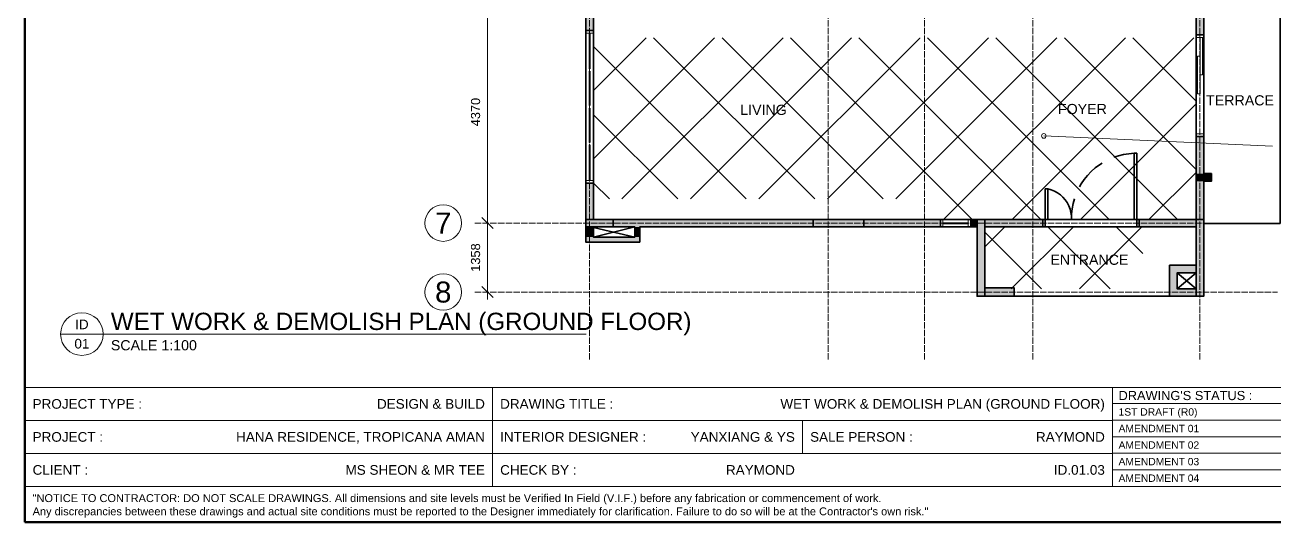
# Model space of a CAD drawing. Header units: millimetres. Extents: x 5 to 415, y 5 to 292.
# Drawn here: x 5 to 251, y 5 to 102.8 of the extents above; entities that cross this region are included whole.
import ezdxf
from ezdxf.enums import TextEntityAlignment as Align

# ---------------------------------------------------------------- set-up
doc = ezdxf.new("R2010")
doc.units = ezdxf.units.MM
doc.linetypes.add('DASHED', pattern=[1.524, 1.27, -0.254])
for name, color, linetype, lineweight in [('0-SHEET', 7, 'CONTINUOUS', 50), ('0-TITLE', 7, 'CONTINUOUS', 18), ('0-TITLE-TXT', 7, 'CONTINUOUS', 13), ('A-DOOR', 7, 'CONTINUOUS', 18), ('A-GRID', 8, 'DASHED', 13), ('A-GRID-TAG', 7, 'CONTINUOUS', 18), ('A-WALL', 250, 'CONTINUOUS', 35), ('A-WALL-FILL', 250, 'CONTINUOUS', 0), ('A-WIND', 7, 'CONTINUOUS', 13), ('I-DIM', 5, 'CONTINUOUS', 13), ('I-NOTE', 1, 'CONTINUOUS', 13), ('I-ROOM', 7, 'CONTINUOUS', 13), ('I-TEXT', 7, 'CONTINUOUS', 13)]:
    doc.layers.add(name, color=color, linetype=linetype, lineweight=lineweight)
doc.styles.get("Standard").update_dxf_attribs({"font": 'arial.ttf'})

msp = doc.modelspace()

# ---------------------------------------------------------------- hatches: boundary and pattern name
at = {"layer": 'A-WALL-FILL', "true_color": 0x4d4d4d}
h = msp.add_hatch(color=7, dxfattribs=at)
h.dxf.hatch_style = 1
h.paths.add_polyline_path([(116.86, 107.89), (115.36, 107.89), (116.86, 101.73), (116.86, 107.89)])
h = msp.add_hatch(color=7, dxfattribs=at)
h.dxf.hatch_style = 1
h.paths.add_polyline_path([(115.36, 107.89), (116.86, 101.73), (115.36, 101.73), (115.36, 107.89)])
h = msp.add_hatch(color=7, dxfattribs=at)
h.dxf.hatch_style = 1
h.paths.add_polyline_path([(236.98, 106.78), (235.48, 106.78), (236.98, 100.89), (236.98, 106.78)])
h = msp.add_hatch(color=7, dxfattribs=at)
h.dxf.hatch_style = 1
h.paths.add_polyline_path([(235.48, 106.78), (236.98, 100.89), (235.48, 100.89), (235.48, 106.78)])
h = msp.add_hatch(color=7, dxfattribs=at)
h.dxf.hatch_style = 1
h.paths.add_polyline_path([(236.98, 80.89), (235.48, 80.89), (236.98, 73.59), (236.98, 80.89)])
h = msp.add_hatch(color=7, dxfattribs=at)
h.dxf.hatch_style = 1
h.paths.add_polyline_path([(235.48, 80.89), (236.98, 73.59), (235.48, 73.59), (235.48, 80.89)])
h = msp.add_hatch(color=7, dxfattribs=at)
h.dxf.hatch_style = 1
h.paths.add_polyline_path([(116.86, 71.72), (115.36, 71.72), (116.86, 64.57), (116.86, 71.72)])
h = msp.add_hatch(color=7, dxfattribs=at)
h.dxf.hatch_style = 1
h.paths.add_polyline_path([(115.36, 71.72), (116.86, 64.57), (115.36, 64.57), (115.36, 71.72)])
h = msp.add_hatch(color=7, dxfattribs=at)
h.dxf.hatch_style = 1
h.paths.add_polyline_path([(238.47, 73.59), (235.48, 73.59), (238.47, 72.09), (238.47, 73.59)])
h = msp.add_hatch(color=7, dxfattribs=at)
h.dxf.hatch_style = 1
h.paths.add_polyline_path([(235.48, 73.59), (238.47, 72.09), (235.48, 72.09), (235.48, 73.59)])
h = msp.add_hatch(color=7, dxfattribs=at)
h.dxf.hatch_style = 1
h.paths.add_polyline_path([(236.98, 72.09), (235.48, 72.09), (236.98, 64.57), (236.98, 72.09)])
h = msp.add_hatch(color=7, dxfattribs=at)
h.dxf.hatch_style = 1
h.paths.add_polyline_path([(235.48, 72.09), (236.98, 64.57), (235.48, 64.57), (235.48, 72.09)])
h = msp.add_hatch(color=7, dxfattribs=at)
h.dxf.hatch_style = 1
h.paths.add_polyline_path([(120.76, 64.57), (115.36, 64.57), (120.76, 63.08), (120.76, 64.57)])
h = msp.add_hatch(color=7, dxfattribs=at)
h.dxf.hatch_style = 1
h.paths.add_polyline_path([(115.36, 64.57), (120.76, 63.08), (115.36, 63.08), (115.36, 64.57)])
h = msp.add_hatch(color=7, dxfattribs=at)
h.dxf.hatch_style = 1
h.paths.add_polyline_path([(185.13, 64.57), (120.76, 64.57), (185.13, 63.08), (185.13, 64.57)])
h = msp.add_hatch(color=7, dxfattribs=at)
h.dxf.hatch_style = 1
h.paths.add_polyline_path([(120.76, 64.57), (185.13, 63.08), (120.76, 63.08), (120.76, 64.57)])
h = msp.add_hatch(color=7, dxfattribs=at)
h.dxf.hatch_style = 1
h.paths.add_polyline_path([(170.07, 64.57), (160.08, 64.57), (170.07, 63.08), (170.07, 64.57)])
h = msp.add_hatch(color=7, dxfattribs=at)
h.dxf.hatch_style = 1
h.paths.add_polyline_path([(160.08, 64.57), (170.07, 63.08), (160.08, 63.08), (160.08, 64.57)])
h = msp.add_hatch(color=7, dxfattribs=at)
h.dxf.hatch_style = 1
h.paths.add_polyline_path([(192.37, 64.57), (191.13, 64.57), (192.37, 63.08), (192.37, 64.57)])
h = msp.add_hatch(color=7, dxfattribs=at)
h.dxf.hatch_style = 1
h.paths.add_polyline_path([(191.13, 64.57), (192.37, 63.08), (191.13, 63.08), (191.13, 64.57)])
h = msp.add_hatch(color=7, dxfattribs=at)
h.dxf.hatch_style = 1
h.paths.add_polyline_path([(193.86, 64.57), (192.37, 64.57), (193.86, 49.43), (193.86, 64.57)])
h = msp.add_hatch(color=7, dxfattribs=at)
h.dxf.hatch_style = 1
h.paths.add_polyline_path([(192.37, 64.57), (193.86, 49.43), (192.37, 49.43), (192.37, 64.57)])
h = msp.add_hatch(color=7, dxfattribs=at)
h.dxf.hatch_style = 1
h.paths.add_polyline_path([(205.28, 64.57), (193.86, 64.57), (205.28, 63.08), (205.28, 64.57)])
h = msp.add_hatch(color=7, dxfattribs=at)
h.dxf.hatch_style = 1
h.paths.add_polyline_path([(193.86, 64.57), (205.28, 63.08), (193.86, 63.08), (193.86, 64.57)])
h = msp.add_hatch(color=7, dxfattribs=at)
h.dxf.hatch_style = 1
h.paths.add_polyline_path([(235.48, 64.57), (224.28, 64.57), (235.48, 63.08), (235.48, 64.57)])
h = msp.add_hatch(color=7, dxfattribs=at)
h.dxf.hatch_style = 1
h.paths.add_polyline_path([(224.28, 64.57), (235.48, 63.08), (224.28, 63.08), (224.28, 64.57)])
h = msp.add_hatch(color=7, dxfattribs=at)
h.dxf.hatch_style = 1
h.paths.add_polyline_path([(236.98, 64.57), (235.48, 64.57), (236.98, 49.43), (236.98, 64.57)])
h = msp.add_hatch(color=7, dxfattribs=at)
h.dxf.hatch_style = 1
h.paths.add_polyline_path([(235.48, 64.57), (236.98, 49.43), (235.48, 49.43), (235.48, 64.57)])
h = msp.add_hatch(color=7, dxfattribs=at)
h.dxf.hatch_style = 1
h.paths.add_polyline_path([(116.86, 63.08), (115.36, 63.08), (116.86, 61.09), (116.86, 63.08)])
h = msp.add_hatch(color=7, dxfattribs=at)
h.dxf.hatch_style = 1
h.paths.add_polyline_path([(115.36, 63.08), (116.86, 61.09), (115.36, 61.09), (115.36, 63.08)])
h = msp.add_hatch(color=7, dxfattribs=at)
h.dxf.hatch_style = 1
h.paths.add_polyline_path([(125.98, 63.08), (124.98, 63.08), (125.98, 61.09), (125.98, 63.08)])
h = msp.add_hatch(color=7, dxfattribs=at)
h.dxf.hatch_style = 1
h.paths.add_polyline_path([(124.98, 63.08), (125.98, 61.09), (124.98, 61.09), (124.98, 63.08)])
h = msp.add_hatch(color=7, dxfattribs=at)
h.dxf.hatch_style = 1
h.paths.add_polyline_path([(125.98, 61.09), (115.36, 61.09), (125.98, 60.09), (125.98, 61.09)])
h = msp.add_hatch(color=7, dxfattribs=at)
h.dxf.hatch_style = 1
h.paths.add_polyline_path([(115.36, 61.09), (125.98, 60.09), (115.36, 60.09), (115.36, 61.09)])
h = msp.add_hatch(color=7, dxfattribs=at)
h.dxf.hatch_style = 1
h.paths.add_polyline_path([(235.48, 55.54), (230.24, 55.54), (235.48, 54.04), (235.48, 55.54)])
h = msp.add_hatch(color=7, dxfattribs=at)
h.dxf.hatch_style = 1
h.paths.add_polyline_path([(230.24, 55.54), (235.48, 54.04), (230.24, 54.04), (230.24, 55.54)])
h = msp.add_hatch(color=7, dxfattribs=at)
h.dxf.hatch_style = 1
h.paths.add_polyline_path([(231.73, 54.04), (230.24, 54.04), (231.73, 50.92), (231.73, 54.04)])
h = msp.add_hatch(color=7, dxfattribs=at)
h.dxf.hatch_style = 1
h.paths.add_polyline_path([(230.24, 54.04), (231.73, 50.92), (230.24, 50.92), (230.24, 54.04)])
h = msp.add_hatch(color=7, dxfattribs=at)
h.dxf.hatch_style = 1
h.paths.add_polyline_path([(199.67, 51.08), (193.86, 51.08), (199.67, 49.43), (199.67, 51.08)])
h = msp.add_hatch(color=7, dxfattribs=at)
h.dxf.hatch_style = 1
h.paths.add_polyline_path([(193.86, 51.08), (199.67, 49.43), (193.86, 49.43), (193.86, 51.08)])
h = msp.add_hatch(color=7, dxfattribs=at)
h.dxf.hatch_style = 1
h.paths.add_polyline_path([(235.48, 50.92), (230.24, 50.92), (235.48, 49.43), (235.48, 50.92)])
h = msp.add_hatch(color=7, dxfattribs=at)
h.dxf.hatch_style = 1
h.paths.add_polyline_path([(230.24, 50.92), (235.48, 49.43), (230.24, 49.43), (230.24, 50.92)])
at = {"layer": 'I-NOTE'}
h = msp.add_hatch(dxfattribs=at)
h.set_pattern_fill('ANSI37', scale=3)
h.paths.add_polyline_path([(116.9, 68.6), (181.1, 68.6), (181.1, 100.3), (116.9, 100.3)])
h = msp.add_hatch(dxfattribs=at)
h.set_pattern_fill('ANSI37', scale=3)
h.paths.add_polyline_path([(181.1, 64.6), (235.4, 64.6), (235.4, 100.3), (181.1, 100.3)])
h = msp.add_hatch(dxfattribs=at)
h.set_pattern_fill('ANSI37', scale=3)
h.paths.add_polyline_path([(193.9, 50.9), (225, 50.9), (225, 63), (193.9, 63)])

# ---------------------------------------------------------------- linework, layer by layer
at = {"layer": '0-SHEET'}
msp.add_lwpolyline([(5, 5), (415, 5), (415, 292), (5, 292)], close=True, dxfattribs=at)
at = {"layer": '0-TITLE'}
for p, q in [((5, 31.5), (415, 31.5)), ((97, 12), (97, 31.5)), ((219, 12), (219, 31.5)), ((219, 28.3), (287, 28.3)), ((5, 25), (219, 25)), ((158, 18.5), (158, 25)), ((219, 25.04), (287, 25.04)), ((219, 21.78), (287, 21.78)), ((5, 18.5), (219, 18.5)), ((219, 18.52), (287, 18.52)), ((219, 15.26), (287, 15.26)), ((5, 12), (415, 12))]:
    msp.add_line(p, q, dxfattribs=at)
at = {"layer": 'A-DOOR'}
for points in [[(235.48, 100.89), (236.98, 100.89), (236.98, 100.39), (235.48, 100.39), (235.48, 100.89)], [(235.48, 100.89), (235.48, 80.89), (236.98, 80.89), (236.98, 100.89), (235.48, 100.89)], [(236.74, 100.39), (236.74, 93), (236.24, 93), (236.24, 100.39), (236.74, 100.39)], [(236.24, 96.71), (236.24, 89.32), (235.72, 89.32), (235.72, 96.71), (236.24, 96.71)], [(235.48, 81.39), (235.48, 80.89), (236.98, 80.89), (236.98, 81.39), (235.48, 81.39)], [(191.13, 63.08), (185.13, 63.08), (185.13, 64.57), (191.13, 64.57), (191.13, 63.08)], [(185.13, 63.08), (185.63, 63.08), (185.63, 64.57), (185.13, 64.57), (185.13, 63.08)], [(190.63, 63.08), (191.13, 63.08), (191.13, 64.57), (190.63, 64.57), (190.63, 63.08)], [(185.63, 63.92), (190.63, 63.92)], [(185.63, 63.73), (190.63, 63.73)]]:
    msp.add_lwpolyline(points, dxfattribs=at)
at = {"layer": 'A-GRID'}
for p, q in [((116.1, 37), (116.1, 272)), ((163.04, 37), (163.04, 272)), ((182.04, 37), (182.04, 272)), ((203.34, 37), (203.34, 272)), ((236.2, 37), (236.2, 272)), ((93.5, 63.85), (251.5, 63.85)), ((93.5, 50.27), (251.5, 50.27))]:
    msp.add_line(p, q, dxfattribs=at)
at = {"layer": 'A-GRID-TAG'}
for centre in [(87.3, 63.85), (87.3, 50.27)]:
    msp.add_circle(centre, 3.6, dxfattribs=at)
at = {"layer": 'A-WALL'}
for points in [[(235.48, 100.89), (235.48, 106.78), (234.18, 106.78), (234.18, 108.3), (235.48, 108.3), (235.48, 138.07), (236.98, 138.07), (236.98, 100.89), (235.48, 100.89)], [(116.86, 101.73), (115.36, 101.73), (115.36, 116.14), (116.86, 116.14), (116.86, 101.73)], [(236.98, 73.59), (236.98, 111.4), (251.97, 111.4), (251.97, 63.79), (236.98, 63.79), (236.98, 72.09)], [(115.36, 71.72), (116.86, 71.72), (116.86, 101.73), (115.36, 101.73), (115.36, 71.72)], [(235.48, 80.89), (236.98, 80.89), (236.98, 100.89), (235.48, 100.89), (235.48, 80.89)], [(235.48, 64.57), (235.48, 80.89), (236.98, 80.89), (236.98, 73.59), (238.47, 73.59), (238.47, 72.09), (236.98, 72.09), (236.98, 64.57), (236.98, 49.43), (230.24, 49.43), (230.24, 55.54), (235.48, 55.54), (235.48, 63.08), (230.24, 63.08), (224.28, 63.08), (224.28, 64.57), (235.48, 64.57)], [(223.28, 77.6), (222.24, 77.51), (221.2, 77.36), (220.19, 77.1), (219.28, 76.79)], [(223.28, 64.57), (223.78, 64.57), (223.78, 77.6), (223.28, 77.6), (223.28, 64.57)], [(216.96, 75.67), (216.42, 75.32), (215.59, 74.69), (214.81, 74), (214.08, 73.24), (213.43, 72.42), (212.84, 71.55), (212.54, 71.01)], [(185.13, 64.57), (116.86, 64.57), (116.86, 71.72), (115.36, 71.72), (115.36, 64.57), (115.36, 60.09), (125.98, 60.09), (125.98, 63.08), (185.13, 63.08), (185.13, 64.57)], [(205.78, 64.57), (206.28, 64.57), (206.28, 70.58), (205.78, 70.58), (205.78, 64.57)], [(211.5, 68.6), (211.26, 67.69), (211.06, 66.68), (210.96, 65.64), (210.93, 64.57), (210.91, 65.27), (210.83, 65.96), (210.65, 66.61), (210.41, 67.26), (210.09, 67.87), (209.7, 68.43), (209.24, 68.95), (208.75, 69.41), (208.18, 69.82), (207.58, 70.14), (206.95, 70.4), (206.28, 70.58)], [(120.76, 63.08), (120.76, 64.57), (115.36, 64.57), (115.36, 63.08), (120.76, 63.08)], [(160.08, 64.57), (170.07, 64.57), (170.07, 63.08), (160.08, 63.08), (160.08, 64.57)], [(191.13, 64.57), (191.13, 63.08), (185.13, 63.08), (185.13, 64.57), (191.13, 64.57)], [(192.37, 63.08), (191.13, 63.08), (191.13, 64.57), (205.28, 64.57), (205.28, 63.08), (193.86, 63.08)], [(192.37, 64.57), (192.37, 49.43), (193.86, 49.43), (193.86, 64.57), (192.37, 64.57)], [(205.28, 63.08), (205.28, 64.57), (205.78, 64.57), (205.78, 63.08), (205.28, 63.08)], [(224.28, 64.57), (205.28, 64.57)], [(223.78, 63.08), (223.78, 64.57), (224.28, 64.57), (224.28, 63.08), (223.78, 63.08)], [(235.48, 64.57), (235.48, 49.43), (236.98, 49.43), (236.98, 64.57), (235.48, 64.57)], [(124.98, 63.08), (124.98, 61.09), (116.86, 61.09), (116.86, 63.08), (124.98, 63.08)], [(116.86, 61.09), (124.98, 63.08)], [(116.86, 62.97), (124.98, 61.09)], [(205.28, 63.08), (193.86, 63.08), (193.86, 51.08), (199.67, 51.08), (199.67, 49.43), (193.86, 49.43), (192.37, 49.43), (192.37, 63.08)], [(205.28, 63.08), (224.28, 63.08)], [(235.48, 54.04), (231.73, 50.92), (231.73, 54.04), (235.48, 54.04), (235.48, 50.92), (231.73, 50.92)], [(235.48, 50.92), (231.73, 54.04)], [(199.67, 49.43), (230.24, 49.43)]]:
    msp.add_lwpolyline(points, dxfattribs=at)
at = {"layer": 'A-WIND'}
for points in [[(115.36, 71.72), (115.36, 101.73), (116.86, 101.73), (116.86, 71.72), (115.36, 71.72)], [(115.36, 101.73), (115.36, 101.23), (116.86, 101.23), (116.86, 101.73), (115.36, 101.73)], [(116.01, 101.23), (116.01, 94.24)], [(116.21, 101.23), (116.21, 94.24)], [(116.01, 93.74), (116.01, 86.98)], [(116.21, 93.74), (116.21, 86.98)], [(116.01, 86.48), (116.01, 79.74)], [(116.21, 86.48), (116.21, 79.74)], [(116.01, 79.24), (116.01, 72.24)], [(116.21, 79.24), (116.21, 72.24)], [(115.36, 72.24), (115.36, 71.72), (116.86, 71.72), (116.86, 72.24), (115.36, 72.24)]]:
    msp.add_lwpolyline(points, dxfattribs=at)
at = {"layer": 'I-DIM'}
for p, q in [((96, 62.35), (96, 109.05)), ((97.1, 62.75), (94.9, 64.95)), ((97.1, 62.75), (94.9, 64.95)), ((96, 48.77), (96, 65.35)), ((97.1, 49.17), (94.9, 51.37))]:
    msp.add_line(p, q, dxfattribs=at)
at = {"layer": 'I-NOTE', "color": 1}
msp.add_line((205.5, 81), (250.5, 79), dxfattribs=at)
msp.add_circle((205.5, 81), 0.45, dxfattribs=at)
at = {"layer": 'I-TEXT'}
for p, q in [((12, 42), (20.4, 42)), ((20.4, 42), (115.4, 42))]:
    msp.add_line(p, q, dxfattribs=at)
msp.add_circle((16.2, 42), 4.2, dxfattribs=at)

# ---------------------------------------------------------------- texts
at = {"layer": '0-TITLE-TXT'}
for s, height, p in [("DRAWING'S STATUS :", 1.8, (220.2, 29.9)), ('PROJECT TYPE :', 1.9, (6.5, 28.25)), ('DRAWING TITLE :', 1.9, (98.5, 28.25)), ('1ST DRAFT (R0)', 1.45, (220.2, 26.67)), ('PROJECT :', 1.9, (6.5, 21.75)), ('INTERIOR DESIGNER :', 1.9, (98.5, 21.75)), ('SALE PERSON :', 1.9, (159.5, 21.75)), ('AMENDMENT 01', 1.45, (220.2, 23.41)), ('AMENDMENT 02', 1.45, (220.2, 20.15)), ('AMENDMENT 03', 1.45, (220.2, 16.89)), ('CLIENT :', 1.9, (6.5, 15.25)), ('CHECK BY :', 1.9, (98.5, 15.25)), ('AMENDMENT 04', 1.45, (220.2, 13.63)), ('"NOTICE TO CONTRACTOR: DO NOT SCALE DRAWINGS. All dimensions and site levels must be Verified In Field (V.I.F.) before any fabrication or commencement of work.', 1.55, (6.5, 9.7)), ('Any discrepancies between these drawings and actual site conditions must be reported to the Designer immediately for clarification. Failure to do so will be at the Contractor\'s own risk."', 1.55, (6.5, 7.1))]:
    msp.add_text(s, height=height, dxfattribs=at).set_placement(p, align=Align.MIDDLE_LEFT)
for s, p in [('DESIGN & BUILD', (95.5, 28.25)), ('WET WORK & DEMOLISH PLAN (GROUND FLOOR)', (217.5, 28.25)), ('HANA RESIDENCE, TROPICANA AMAN', (95.5, 21.75)), ('YANXIANG & YS', (156.5, 21.75)), ('RAYMOND', (217.5, 21.75)), ('MS SHEON & MR TEE', (95.5, 15.25)), ('RAYMOND', (156.5, 15.25)), ('ID.01.03', (217.5, 15.25))]:
    msp.add_text(s, height=1.9, dxfattribs=at).set_placement(p, align=Align.MIDDLE_RIGHT)
at = {"layer": 'A-GRID-TAG'}
for s, p in [('7', (87.3, 63.85)), ('8', (87.3, 50.27))]:
    msp.add_text(s, height=4.14, dxfattribs=at).set_placement(p, align=Align.MIDDLE_CENTER)
at = {"layer": 'I-DIM'}
for s, p in [('4370', (95.1, 85.7)), ('1358', (95.1, 57.06))]:
    msp.add_text(s, height=1.8, rotation=90, dxfattribs=at).set_placement(p, align=Align.BOTTOM_CENTER)
at = {"layer": 'I-ROOM'}
for s, p in [('TERRACE', (244.11, 88.01)), ('LIVING', (150.33, 86.14)), ('FOYER', (213.09, 86.3)), ('ENTRANCE', (214.46, 56.63))]:
    msp.add_text(s, height=2, dxfattribs=at).set_placement(p, align=Align.MIDDLE_CENTER)
at = {"layer": 'I-TEXT'}
for s, p in [('ID', (16.2, 43.9)), ('01', (16.2, 40.1))]:
    msp.add_text(s, height=1.9, dxfattribs=at).set_placement(p, align=Align.MIDDLE_CENTER)
for s, height, p in [('WET WORK & DEMOLISH PLAN (GROUND FLOOR)', 3.4, (21.9, 42.8)), ('SCALE 1:100', 2, (21.9, 38.8))]:
    msp.add_text(s, height=height, dxfattribs=at).set_placement(p)

doc.saveas('drawing.dxf')
